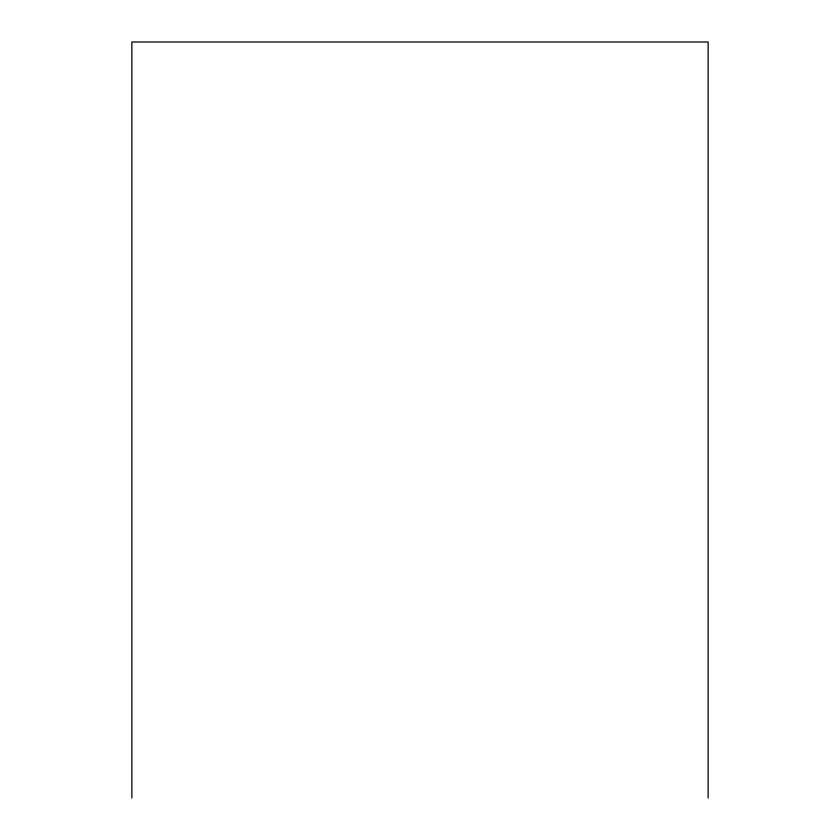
<?xml version="1.0" encoding="UTF-8"?>
<svg xmlns="http://www.w3.org/2000/svg" width="840" height="840" viewBox="0 0 840 840"><rect width="100%" height="100%" fill="white"/><g stroke="black" fill="none" stroke-linecap="round" stroke-linejoin="round"><path stroke-width="1.26" d="M708.13 798L708.13 42L131.87 42L131.87 798"/></g></svg>
